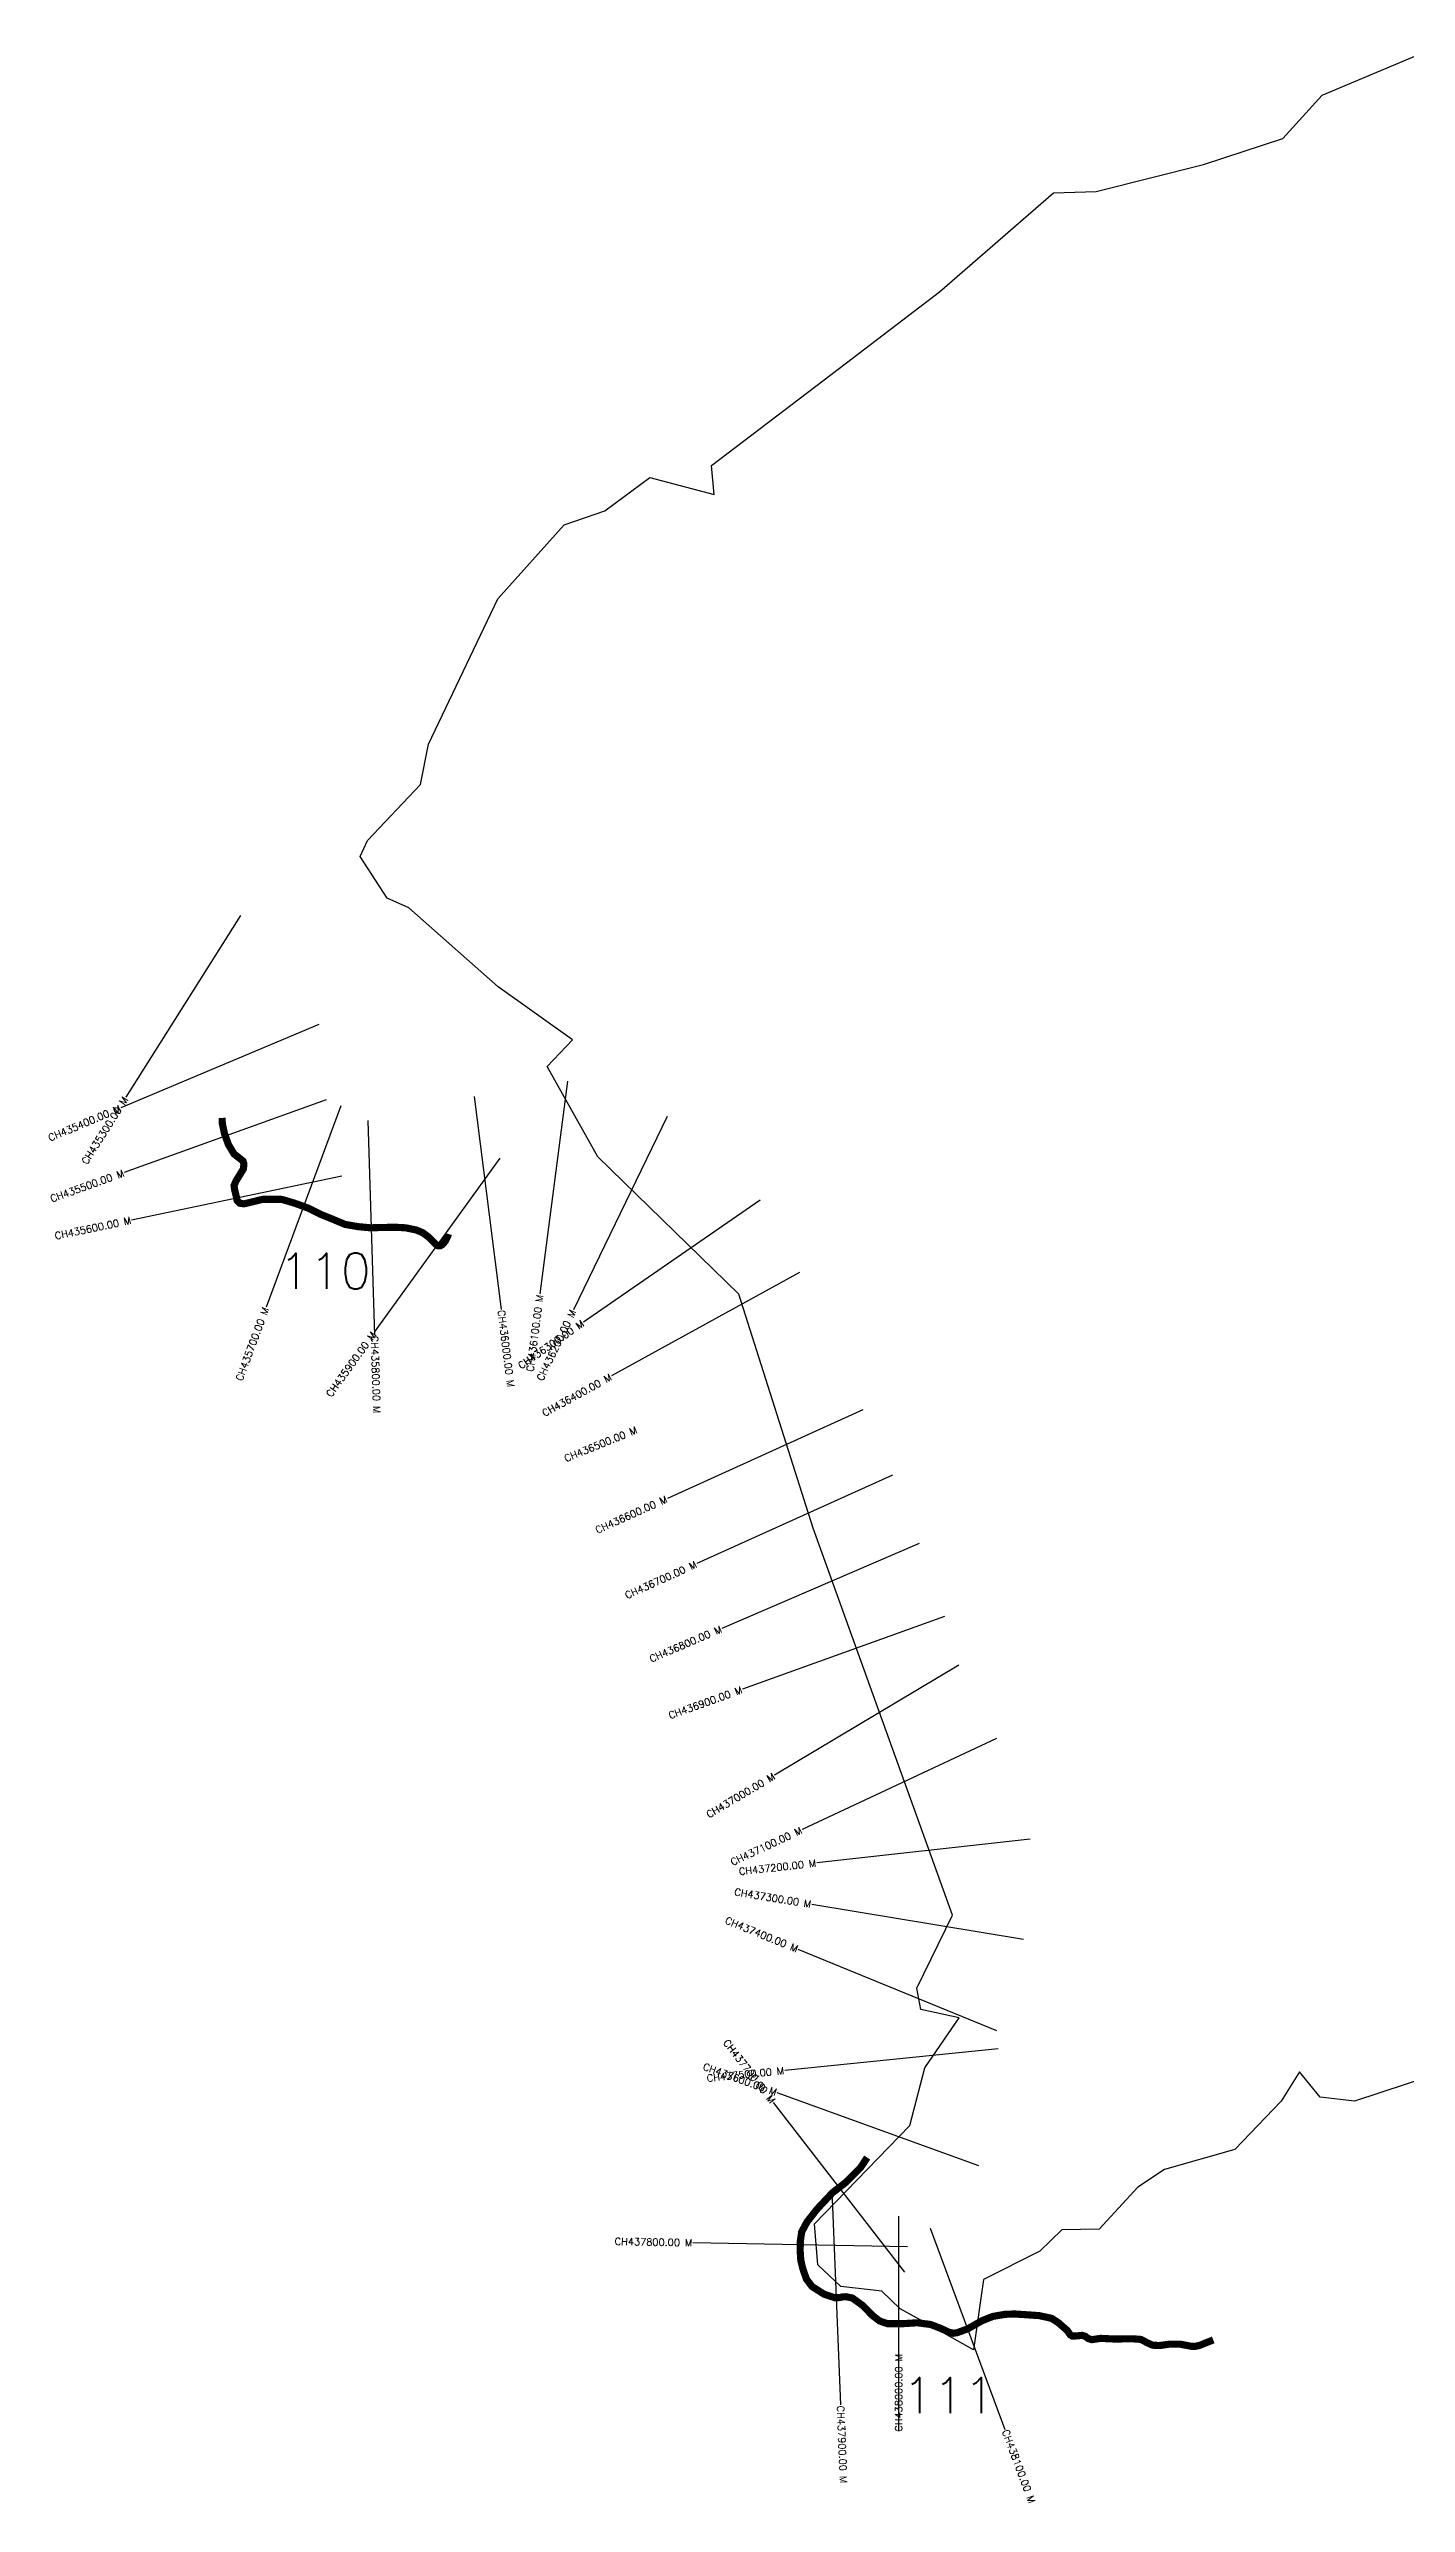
# Model space of a CAD drawing. Header units: metres. Extents: x 308660 to 313706, y 1921237 to 1925003.
# Drawn here: x 308660 to 310556, y 1921237 to 1924667 of the extents above; entities that cross this region are included whole.
import ezdxf
from ezdxf.enums import TextEntityAlignment as Align

# ---------------------------------------------------------------- set-up
doc = ezdxf.new("R2010")
doc.units = ezdxf.units.M
for name, color, linetype in [('CS', 134, 'Continuous'), ('CSMark', 6, 'Continuous'), ('UNPROTECTED', 10, 'Continuous')]:
    doc.layers.add(name, color=color, linetype=linetype)
doc.styles.get("Standard").update_dxf_attribs({"font": 'simplex.shx'})

msp = doc.modelspace()

# ---------------------------------------------------------------- linework, layer by layer
at = {"color": 6, "flags": 128}
for points in [[(309094.2, 1923538.3), (309104.5, 1923560.6), (309178.8, 1923639.1), (309189.9, 1923695.4), (309286.6, 1923898.4), (309379.4, 1924001.9), (309436.1, 1924021.4), (309499.1, 1924068.1), (309588.8, 1924044.1), (309585.4, 1924084.6), (309763.9, 1924220.8), (309903.7, 1924327.5), (310063.3, 1924465.7), (310122.5, 1924467.8), (310272.7, 1924505.7), (310383.4, 1924541.6), (310438.5, 1924602.6), (310591.5, 1924666.8)], [(310592.7, 1921834.7), (310483.5, 1921798.7), (310435.9, 1921804), (310406.9, 1921839.8), (310381.3, 1921798.6), (310316.3, 1921731), (310218, 1921703), (310180.7, 1921678.2), (310127, 1921619.8), (310074.8, 1921619), (310044.1, 1921589), (309965.2, 1921549.2), (309951.3, 1921451.2), (309876.6, 1921493), (309849, 1921508.4), (309823.2, 1921533.1), (309765.7, 1921539.4), (309734, 1921569.8), (309729.1, 1921627.2), (309862.3, 1921764.6), (309883.1, 1921845.1), (309931.1, 1921915.2), (309877.9, 1921926.9), (309872.2, 1921956.6), (309921.8, 1922058.4), (309727.5, 1922599.5), (309623.4, 1922926.7), (309426.2, 1923118.6), (309355.5, 1923244.9), (309390.8, 1923282), (309287.2, 1923355.9), (309162.4, 1923466.4), (309131.8, 1923480.1), (309094.2, 1923538.3)]]:
    msp.add_lwpolyline(points, dxfattribs=at)
at = {"layer": 'CS'}
for p, q in [((308926.9, 1923455.8), (308766.9, 1923202)), ((309036.3, 1923303.5), (308759.9, 1923187)), ((309384.1, 1923224.3), (309345.5, 1922926.8)), ((309046.9, 1923198.4), (308764.7, 1923096.7)), ((309067.3, 1923189.8), (308962.9, 1922908.6)), ((309253.7, 1923202.9), (309291.3, 1922905.3)), ((309104.8, 1923169.2), (309114.3, 1922869.4)), ((309523.1, 1923174.9), (309392.5, 1922904.9)), ((309289.6, 1923116.5), (309114, 1922873.3)), ((309068.5, 1923091.3), (308774.8, 1923030.1)), ((309653.3, 1923058), (309406.4, 1922887.5)), ((309708.2, 1922957), (309445.4, 1922812.2)), ((309796.8, 1922764.8), (309523.5, 1922641.2)), ((309838, 1922673.8), (309564.8, 1922550)), ((309875.4, 1922578.1), (309599.8, 1922459.5)), ((309911, 1922475.9), (309628.7, 1922374.3)), ((309931, 1922407.8), (309673.3, 1922254.2)), ((309983.5, 1922305.6), (309711.8, 1922178.4)), ((310030.5, 1922164.8), (309732.3, 1922131.6)), ((310021.4, 1922024.8), (309725.4, 1922073.6)), ((309984, 1921896.8), (309706.4, 1922010.6)), ((309986, 1921871.8), (309687.5, 1921841.6)), ((309958.9, 1921708.2), (309676.8, 1921810.4)), ((309855.5, 1921559.4), (309671.8, 1921796.6)), ((309753.5, 1921673.8), (309765.5, 1921374.1)), ((309846.7, 1921637.7), (309846.7, 1921337.7)), ((309859.3, 1921595.2), (309559.3, 1921600.7)), ((309890.9, 1921621), (309995.3, 1921339.8))]:
    msp.add_line(p, q, dxfattribs=at)
at = {"layer": 'UNPROTECTED', "const_width": 10, "flags": 128}
for points in [[(308901.5, 1923173), (308901.6, 1923165.3), (308904.7, 1923150.8), (308910.2, 1923135.6), (308918.1, 1923122.5), (308926, 1923116.3), (308930.5, 1923112.7), (308931.8, 1923109), (308931.2, 1923101.8), (308920.9, 1923085), (308918.1, 1923078.5), (308918.9, 1923072.4), (308921.1, 1923063.5), (308922.4, 1923057.3), (308926.3, 1923053.6), (308931.8, 1923052.8), (308938.4, 1923054.3), (308957.5, 1923059), (308971.7, 1923059.2), (308984.8, 1923059), (309003.1, 1923053.6), (309022.7, 1923046.4), (309040.1, 1923037.7), (309055.5, 1923031.5), (309073.1, 1923024.1), (309090.9, 1923021), (309108.8, 1923019.3), (309125.3, 1923019.8), (309144.2, 1923020), (309158, 1923019.3), (309172.8, 1923016.2), (309181.8, 1923012.4), (309189.6, 1923006.6), (309199.7, 1922996.4), (309202.6, 1922994.4), (309206.4, 1922994.3), (309208.8, 1922995.7), (309212.9, 1923000.2), (309216.9, 1923008.2), (309217.6, 1923010.7)], [(309802.7, 1921719.8), (309793.3, 1921705.5), (309772.4, 1921684.7), (309754.3, 1921670.7), (309733.1, 1921648.2), (309718.6, 1921629.7), (309711.2, 1921615.9), (309709.4, 1921603.6), (309709.1, 1921589.4), (309710, 1921576.1), (309712.9, 1921564.1), (309717.9, 1921549.9), (309725.6, 1921539.6), (309742.4, 1921528.9), (309757.6, 1921523.9), (309764, 1921524.1), (309768.1, 1921525), (309773, 1921525.3), (309782, 1921523.5), (309796.4, 1921513.1), (309810.1, 1921499.1), (309819.9, 1921491.5), (309830.8, 1921487.7), (309853.8, 1921487.7), (309872.9, 1921488.9), (309891.4, 1921486.5), (309906.3, 1921480.7), (309917, 1921475.7), (309923.1, 1921474.2), (309928.6, 1921475.1), (309943.2, 1921480.4), (309962.8, 1921491.6), (309978.4, 1921497.8), (309995.6, 1921500.7), (310008.6, 1921501.2), (310042.9, 1921498.9), (310060.5, 1921495.1), (310069.8, 1921489), (310082.1, 1921478.3), (310086.8, 1921471.7), (310089.5, 1921470.2), (310096.1, 1921470.6), (310102.9, 1921471.3), (310107.5, 1921470), (310111.8, 1921466.7), (310117, 1921465.3), (310128.7, 1921467.1), (310148.3, 1921466.2), (310173.9, 1921466.5), (310185.3, 1921465.6), (310194.2, 1921460.9), (310201.7, 1921457.5), (310211.6, 1921457.1), (310224.2, 1921458.9), (310240.5, 1921458.9), (310249, 1921457.3), (310255, 1921456.1), (310260.3, 1921455.8), (310267.1, 1921457.2), (310274.7, 1921460.3), (310286.3, 1921464.9)]]:
    msp.add_lwpolyline(points, dxfattribs=at)

# ---------------------------------------------------------------- texts
at = {"char_height": 50, "attachment_point": 1}
for s, insert in [('110', (308981, 1922984.1)), ('111', (309852.5, 1921412.6))]:
    msp.add_mtext_dynamic_manual_height_columns(s, width=70.183, gutter_width=1, heights=[0], dxfattribs=dict(at, insert=insert))
at = {"layer": 'CSMark'}
for s, rotation, p in [('CH435400.00 M', 22.846, (308759, 1923186.6)), ('CH435300.00 M', 57.7709, (308766.4, 1923201.2)), ('CH435500.00 M', 19.8329, (308763.8, 1923096.3)), ('CH435600.00 M', 11.7723, (308773.9, 1923029.9)), ('CH435700.00 M', 69.6223, (308962.5, 1922907.6)), ('CH436100.00 M', 82.6048, (309345.4, 1922925.8)), ('CH436200.00 M', 64.1913, (309392.1, 1922904)), ('CH435900.00 M', 54.1766, (309113.4, 1922872.5)), ('CH436300.00 M', 34.6216, (309405.6, 1922887)), ('CH436400.00 M', 28.8569, (309444.6, 1922811.7)), ('CH436500.00 M', 22.2608, (309480.5, 1922737.5)), ('CH436600.00 M', 24.3266, (309522.5, 1922640.8)), ('CH436700.00 M', 24.3721, (309563.8, 1922549.6)), ('CH436800.00 M', 23.2856, (309598.9, 1922459.1)), ('CH436900.00 M', 19.7921, (309627.7, 1922374)), ('CH437000.00 M', 30.7966, (309672.4, 1922253.7)), ('CH437100.00 M', 25.081, (309710.9, 1922178)), ('CH437200.00 M', 6.3431, (309731.3, 1922131.5)), ('CH437300.00 M', 350.6463, (309724.4, 1922073.8)), ('CH437400.00 M', 337.7073, (309705.5, 1922011)), ('CH437700.00 M', 307.7611, (309671.2, 1921797.4)), ('CH437600.00 M', 340.0873, (309675.9, 1921810.7)), ('CH437500.00 M', 5.7707, (309686.5, 1921841.5)), ('CH437800.00 M', 358.9577, (309558.3, 1921600.7))]:
    msp.add_text(s, height=10, rotation=rotation, dxfattribs=at).set_placement(p, align=Align.MIDDLE_RIGHT)
for s, rotation, p in [('CH436000.00 M', 277.1889, (309291.4, 1922904.3)), ('CH435800.00 M', 271.8079, (309114.3, 1922868.4)), ('CH438000.00 M', 90, (309846.7, 1921336.7)), ('CH437900.00 M', 272.2915, (309765.5, 1921373.1)), ('CH438100.00 M', 290.3783, (309995.7, 1921338.9))]:
    msp.add_text(s, height=10, rotation=rotation, dxfattribs=at).set_placement(p, align=Align.MIDDLE_LEFT)

doc.saveas('drawing.dxf')
